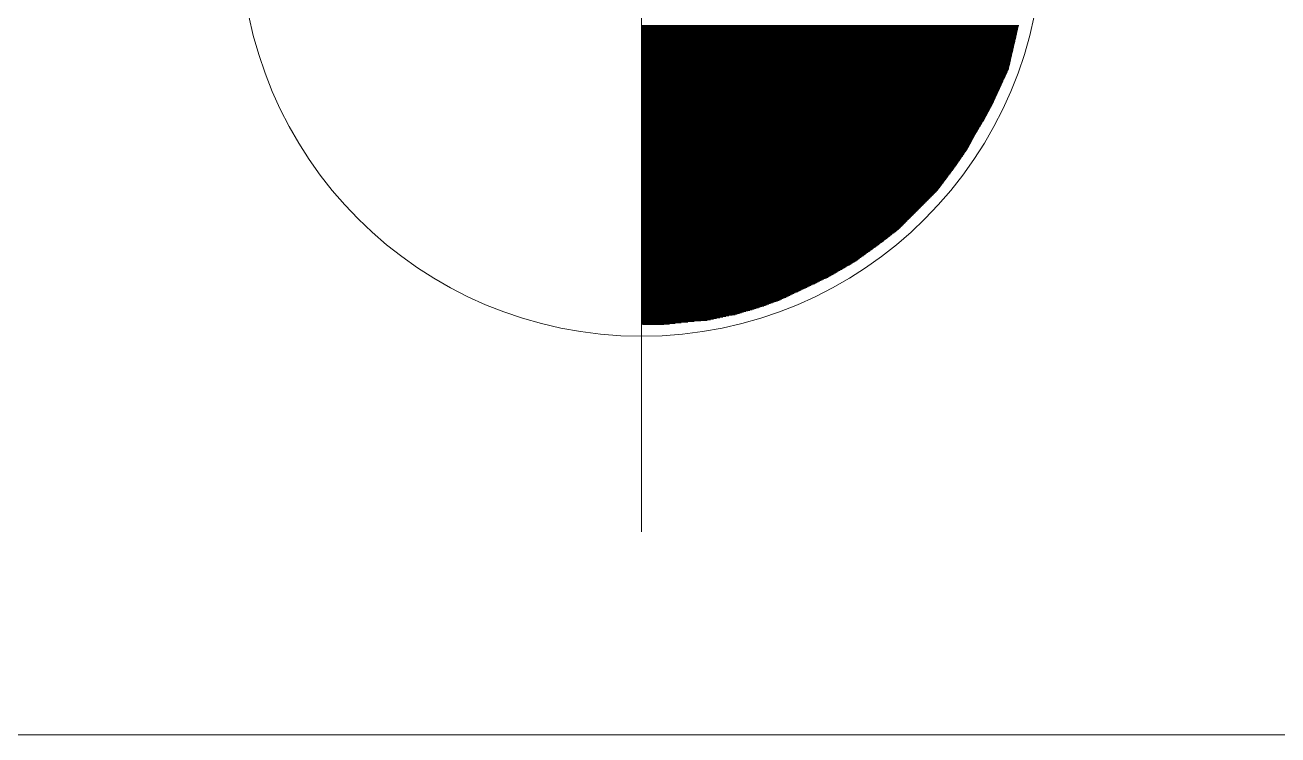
# Model space of a CAD drawing. Header units: millimetres. Extents: x 809 to 8159, y 33 to 4533.
# Drawn here: x 5448.65 to 5486.59, y 1641.82 to 1663.32 of the extents above; entities that cross this region are included whole.
import ezdxf

# ---------------------------------------------------------------- set-up
doc = ezdxf.new("R2010")
doc.units = ezdxf.units.MM
doc.layers.add('cevre kotlar', color=6, linetype='Continuous', lineweight=0)
doc.layers.add('MERDIVEN', color=4, linetype='Continuous', lineweight=0)

# ---------------------------------------------------------------- blocks, each defined once
blk = doc.blocks.new('K_K')
at = {"layer": 'cevre kotlar', "color": 2, "lineweight": 0}
for p, q in [((-0.0088, 0.0012), (-0.0088, -0.7359)), ((-0.0088, -0.1101), (0.4573, -0.1101)), ((-0.0088, -0.1108), (0.4571, -0.1108)), ((-0.0088, -0.1116), (0.457, -0.1116)), ((-0.0088, -0.1124), (0.4568, -0.1124)), ((-0.0088, -0.1131), (0.4566, -0.1131)), ((-0.0088, -0.1139), (0.4564, -0.1139)), ((-0.0088, -0.1147), (0.4563, -0.1147)), ((-0.0088, -0.1154), (0.4561, -0.1154)), ((-0.0088, -0.1162), (0.4559, -0.1162)), ((-0.0088, -0.117), (0.4558, -0.117)), ((-0.0088, -0.1177), (0.4556, -0.1177)), ((-0.0088, -0.1185), (0.4554, -0.1185)), ((-0.0088, -0.1193), (0.4552, -0.1193)), ((-0.0088, -0.12), (0.4551, -0.12)), ((-0.0088, -0.1208), (0.4549, -0.1208)), ((-0.0088, -0.1216), (0.4547, -0.1216)), ((-0.0088, -0.1223), (0.4545, -0.1223)), ((-0.0088, -0.1231), (0.4543, -0.1231)), ((-0.0088, -0.1239), (0.4542, -0.1239)), ((-0.0088, -0.1247), (0.454, -0.1247)), ((-0.0088, -0.1254), (0.4538, -0.1254)), ((-0.0088, -0.1262), (0.4536, -0.1262)), ((-0.0088, -0.127), (0.4535, -0.127)), ((-0.0088, -0.1277), (0.4533, -0.1277)), ((-0.0088, -0.1285), (0.4531, -0.1285)), ((-0.0088, -0.1293), (0.4529, -0.1293)), ((-0.0088, -0.13), (0.4528, -0.13)), ((-0.0088, -0.1308), (0.4526, -0.1308)), ((-0.0088, -0.1316), (0.4524, -0.1316)), ((-0.0088, -0.1323), (0.4522, -0.1323)), ((-0.0088, -0.1331), (0.452, -0.1331)), ((-0.0088, -0.1339), (0.4519, -0.1339)), ((-0.0088, -0.1346), (0.4517, -0.1346)), ((-0.0088, -0.1354), (0.4515, -0.1354)), ((-0.0088, -0.1362), (0.4513, -0.1362)), ((-0.0088, -0.1369), (0.4512, -0.1369)), ((-0.0088, -0.1377), (0.451, -0.1377)), ((-0.0088, -0.1385), (0.4508, -0.1385)), ((-0.0088, -0.1392), (0.4506, -0.1392)), ((-0.0088, -0.14), (0.4505, -0.14)), ((-0.0088, -0.1408), (0.4503, -0.1408)), ((-0.0088, -0.1415), (0.4501, -0.1415)), ((-0.0088, -0.1423), (0.4499, -0.1423)), ((-0.0088, -0.1431), (0.4497, -0.1431)), ((-0.0088, -0.1438), (0.4496, -0.1438)), ((-0.0088, -0.1446), (0.4494, -0.1446)), ((-0.0088, -0.1454), (0.4492, -0.1454)), ((-0.0088, -0.1461), (0.449, -0.1461)), ((-0.0088, -0.1469), (0.4489, -0.1469)), ((-0.0088, -0.1477), (0.4487, -0.1477)), ((-0.0088, -0.1484), (0.4485, -0.1484)), ((-0.0088, -0.1492), (0.4483, -0.1492)), ((-0.0088, -0.15), (0.4482, -0.15)), ((-0.0088, -0.1507), (0.448, -0.1507)), ((-0.0088, -0.1515), (0.4478, -0.1515)), ((-0.0088, -0.1523), (0.4476, -0.1523)), ((-0.0088, -0.153), (0.4474, -0.153)), ((-0.0088, -0.1538), (0.4473, -0.1538)), ((-0.0088, -0.1546), (0.4471, -0.1546)), ((-0.0088, -0.1553), (0.4469, -0.1553)), ((-0.0088, -0.1561), (0.4467, -0.1561)), ((-0.0088, -0.1569), (0.4466, -0.1569)), ((-0.0088, -0.1576), (0.4464, -0.1576)), ((-0.0088, -0.1584), (0.4462, -0.1584)), ((-0.0088, -0.1592), (0.446, -0.1592)), ((-0.0088, -0.1599), (0.4458, -0.1599)), ((-0.0088, -0.1607), (0.4457, -0.1607)), ((-0.0088, -0.1615), (0.4455, -0.1615)), ((-0.0088, -0.1622), (0.4453, -0.1622)), ((-0.0088, -0.163), (0.4451, -0.163)), ((-0.0088, -0.1638), (0.445, -0.1638)), ((-0.0088, -0.1646), (0.4447, -0.1646)), ((-0.0088, -0.1653), (0.4443, -0.1653)), ((-0.0088, -0.1661), (0.444, -0.1661)), ((-0.0088, -0.1669), (0.4436, -0.1669)), ((-0.0088, -0.1676), (0.4433, -0.1676)), ((-0.0088, -0.1684), (0.4429, -0.1684)), ((-0.0088, -0.1692), (0.4426, -0.1692)), ((-0.0088, -0.1699), (0.4422, -0.1699)), ((-0.0088, -0.1707), (0.4419, -0.1707)), ((-0.0088, -0.1715), (0.4415, -0.1715)), ((-0.0088, -0.1722), (0.4412, -0.1722)), ((-0.0088, -0.173), (0.4408, -0.173)), ((-0.0088, -0.1738), (0.4405, -0.1738)), ((-0.0088, -0.1745), (0.4401, -0.1745)), ((-0.0088, -0.1753), (0.4398, -0.1753)), ((-0.0088, -0.1761), (0.4394, -0.1761)), ((-0.0088, -0.1768), (0.439, -0.1768)), ((-0.0088, -0.1776), (0.4387, -0.1776)), ((-0.0088, -0.1784), (0.4383, -0.1784)), ((-0.0088, -0.1791), (0.438, -0.1791)), ((-0.0088, -0.1799), (0.4376, -0.1799)), ((-0.0088, -0.1807), (0.4373, -0.1807)), ((-0.0088, -0.1814), (0.4369, -0.1814)), ((-0.0088, -0.1822), (0.4366, -0.1822)), ((-0.0088, -0.183), (0.4362, -0.183)), ((-0.0088, -0.1837), (0.4359, -0.1837)), ((-0.0088, -0.1845), (0.4355, -0.1845)), ((-0.0088, -0.1853), (0.4352, -0.1853)), ((-0.0088, -0.186), (0.4348, -0.186)), ((-0.0088, -0.1868), (0.4345, -0.1868)), ((-0.0088, -0.1876), (0.4341, -0.1876)), ((-0.0088, -0.1883), (0.4338, -0.1883)), ((-0.0088, -0.1891), (0.4334, -0.1891)), ((-0.0088, -0.1899), (0.4331, -0.1899)), ((-0.0088, -0.1906), (0.4327, -0.1906)), ((-0.0088, -0.1914), (0.4324, -0.1914)), ((-0.0088, -0.1922), (0.432, -0.1922)), ((-0.0088, -0.1929), (0.4317, -0.1929)), ((-0.0088, -0.1937), (0.4313, -0.1937)), ((-0.0088, -0.1945), (0.431, -0.1945)), ((-0.0088, -0.1952), (0.4306, -0.1952)), ((-0.0088, -0.196), (0.4303, -0.196)), ((-0.0088, -0.1968), (0.4299, -0.1968)), ((-0.0088, -0.1975), (0.4296, -0.1975)), ((-0.0088, -0.1983), (0.4292, -0.1983)), ((-0.0088, -0.1991), (0.4288, -0.1991)), ((-0.0088, -0.1998), (0.4285, -0.1998)), ((-0.0088, -0.2006), (0.4281, -0.2006)), ((-0.0088, -0.2014), (0.4278, -0.2014)), ((-0.0088, -0.2022), (0.4274, -0.2022)), ((-0.0088, -0.2029), (0.4271, -0.2029)), ((-0.0088, -0.2037), (0.4267, -0.2037)), ((-0.0088, -0.2045), (0.4264, -0.2045)), ((-0.0088, -0.2052), (0.426, -0.2052)), ((-0.0088, -0.206), (0.4256, -0.206)), ((-0.0088, -0.2068), (0.4252, -0.2068)), ((-0.0088, -0.2075), (0.4248, -0.2075)), ((-0.0088, -0.2083), (0.4244, -0.2083)), ((-0.0088, -0.2091), (0.424, -0.2091)), ((-0.0088, -0.2098), (0.4236, -0.2098)), ((-0.0088, -0.2106), (0.4232, -0.2106)), ((-0.0088, -0.2114), (0.4227, -0.2114)), ((-0.0088, -0.2121), (0.4223, -0.2121)), ((-0.0088, -0.2129), (0.4219, -0.2129)), ((-0.0088, -0.2137), (0.4215, -0.2137)), ((-0.0088, -0.2144), (0.4211, -0.2144)), ((-0.0088, -0.2152), (0.4207, -0.2152)), ((-0.0088, -0.216), (0.4203, -0.216)), ((-0.0088, -0.2167), (0.4199, -0.2167)), ((-0.0088, -0.2175), (0.4194, -0.2175)), ((-0.0088, -0.2183), (0.419, -0.2183)), ((-0.0088, -0.219), (0.4186, -0.219)), ((-0.0088, -0.2198), (0.4182, -0.2198)), ((-0.0088, -0.2206), (0.4178, -0.2206)), ((-0.0088, -0.2213), (0.4174, -0.2213)), ((-0.0088, -0.2221), (0.417, -0.2221)), ((-0.0088, -0.2229), (0.4166, -0.2229)), ((-0.0088, -0.2236), (0.4161, -0.2236)), ((-0.0088, -0.2244), (0.4157, -0.2244)), ((-0.0088, -0.2252), (0.4153, -0.2252)), ((-0.0088, -0.2259), (0.4149, -0.2259)), ((-0.0088, -0.2267), (0.4145, -0.2267)), ((-0.0088, -0.2275), (0.4141, -0.2275)), ((-0.0088, -0.2282), (0.4136, -0.2282)), ((-0.0088, -0.229), (0.4132, -0.229)), ((-0.0088, -0.2298), (0.4127, -0.2298)), ((-0.0088, -0.2305), (0.4123, -0.2305)), ((-0.0088, -0.2313), (0.4118, -0.2313)), ((-0.0088, -0.2321), (0.4113, -0.2321)), ((-0.0088, -0.2328), (0.4109, -0.2328)), ((-0.0088, -0.2336), (0.4104, -0.2336)), ((-0.0088, -0.2344), (0.41, -0.2344)), ((-0.0088, -0.2351), (0.4095, -0.2351)), ((-0.0088, -0.2359), (0.409, -0.2359)), ((-0.0088, -0.2367), (0.4086, -0.2367)), ((-0.0088, -0.2374), (0.4081, -0.2374)), ((-0.0088, -0.2382), (0.4077, -0.2382)), ((-0.0088, -0.239), (0.4072, -0.239)), ((-0.0088, -0.2398), (0.4067, -0.2398)), ((-0.0088, -0.2405), (0.4063, -0.2405)), ((-0.0088, -0.2413), (0.4058, -0.2413)), ((-0.0088, -0.2421), (0.4054, -0.2421)), ((-0.0088, -0.2428), (0.4049, -0.2428)), ((-0.0088, -0.2436), (0.4044, -0.2436)), ((-0.0088, -0.2444), (0.404, -0.2444)), ((-0.0088, -0.2451), (0.4035, -0.2451)), ((-0.0088, -0.2459), (0.4031, -0.2459)), ((-0.0088, -0.2467), (0.4027, -0.2467)), ((-0.0088, -0.2474), (0.4023, -0.2474)), ((-0.0088, -0.2482), (0.4018, -0.2482)), ((-0.0088, -0.249), (0.4014, -0.249)), ((-0.0088, -0.2497), (0.401, -0.2497)), ((-0.0088, -0.2505), (0.4006, -0.2505)), ((-0.0088, -0.2513), (0.4002, -0.2513)), ((-0.0088, -0.252), (0.3997, -0.252)), ((-0.0088, -0.2528), (0.3993, -0.2528)), ((-0.0088, -0.2536), (0.3989, -0.2536)), ((-0.0088, -0.2543), (0.3985, -0.2543)), ((-0.0088, -0.2551), (0.3981, -0.2551)), ((-0.0088, -0.2559), (0.3976, -0.2559)), ((-0.0088, -0.2566), (0.3972, -0.2566)), ((-0.0088, -0.2574), (0.3968, -0.2574)), ((-0.0088, -0.2582), (0.3964, -0.2582)), ((-0.0088, -0.2589), (0.396, -0.2589)), ((-0.0088, -0.2597), (0.3956, -0.2597)), ((-0.0088, -0.2605), (0.3951, -0.2605)), ((-0.0088, -0.2612), (0.3947, -0.2612)), ((-0.0088, -0.262), (0.3943, -0.262)), ((-0.0088, -0.2628), (0.3939, -0.2628)), ((-0.0088, -0.2635), (0.3935, -0.2635)), ((-0.0088, -0.2643), (0.393, -0.2643)), ((-0.0088, -0.2651), (0.3925, -0.2651)), ((-0.0088, -0.2658), (0.392, -0.2658)), ((-0.0088, -0.2666), (0.3914, -0.2666)), ((-0.0088, -0.2674), (0.3909, -0.2674)), ((-0.0088, -0.2681), (0.3904, -0.2681)), ((-0.0088, -0.2689), (0.3898, -0.2689)), ((-0.0088, -0.2697), (0.3893, -0.2697)), ((-0.0088, -0.2704), (0.3888, -0.2704)), ((-0.0088, -0.2712), (0.3882, -0.2712)), ((-0.0088, -0.272), (0.3877, -0.272)), ((-0.0088, -0.2727), (0.3872, -0.2727)), ((-0.0088, -0.2735), (0.3866, -0.2735)), ((-0.0088, -0.2743), (0.3861, -0.2743)), ((-0.0088, -0.275), (0.3856, -0.275)), ((-0.0088, -0.2758), (0.385, -0.2758)), ((-0.0088, -0.2766), (0.3845, -0.2766)), ((-0.0088, -0.2774), (0.384, -0.2774)), ((-0.0088, -0.2781), (0.3835, -0.2781)), ((-0.0088, -0.2789), (0.3829, -0.2789)), ((-0.0088, -0.2797), (0.3824, -0.2797)), ((-0.0088, -0.2804), (0.3819, -0.2804)), ((-0.0088, -0.2812), (0.3813, -0.2812)), ((-0.0088, -0.282), (0.3808, -0.282)), ((-0.0088, -0.2827), (0.3803, -0.2827)), ((-0.0088, -0.2835), (0.3797, -0.2835)), ((-0.0088, -0.2843), (0.3792, -0.2843)), ((-0.0088, -0.285), (0.3787, -0.285)), ((-0.0088, -0.2858), (0.3781, -0.2858)), ((-0.0088, -0.2866), (0.3776, -0.2866)), ((-0.0088, -0.2873), (0.377, -0.2873)), ((-0.0088, -0.2881), (0.3765, -0.2881)), ((-0.0088, -0.2889), (0.3759, -0.2889)), ((-0.0088, -0.2896), (0.3753, -0.2896)), ((-0.0088, -0.2904), (0.3747, -0.2904)), ((-0.0088, -0.2912), (0.3742, -0.2912)), ((-0.0088, -0.2919), (0.3736, -0.2919)), ((-0.0088, -0.2927), (0.373, -0.2927)), ((-0.0088, -0.2935), (0.3724, -0.2935)), ((-0.0088, -0.2942), (0.3719, -0.2942)), ((-0.0088, -0.295), (0.3713, -0.295)), ((-0.0088, -0.2958), (0.3707, -0.2958)), ((-0.0088, -0.2965), (0.3701, -0.2965)), ((-0.0088, -0.2973), (0.3696, -0.2973)), ((-0.0088, -0.2981), (0.369, -0.2981)), ((-0.0088, -0.2988), (0.3684, -0.2988)), ((-0.0088, -0.2996), (0.3678, -0.2996)), ((-0.0088, -0.3004), (0.3673, -0.3004)), ((-0.0088, -0.3011), (0.3667, -0.3011)), ((-0.0088, -0.3019), (0.3661, -0.3019)), ((-0.0088, -0.3027), (0.3655, -0.3027)), ((-0.0088, -0.3034), (0.3649, -0.3034)), ((-0.0088, -0.3042), (0.3644, -0.3042)), ((-0.0088, -0.305), (0.3638, -0.305)), ((-0.0088, -0.3057), (0.3632, -0.3057)), ((-0.0088, -0.3065), (0.3626, -0.3065)), ((-0.0088, -0.3073), (0.3621, -0.3073)), ((-0.0088, -0.308), (0.3615, -0.308)), ((-0.0088, -0.3088), (0.3609, -0.3088)), ((-0.0088, -0.3096), (0.3603, -0.3096)), ((-0.0088, -0.3103), (0.3598, -0.3103)), ((-0.0088, -0.3111), (0.3592, -0.3111)), ((-0.0088, -0.3119), (0.3586, -0.3119)), ((-0.0088, -0.3126), (0.358, -0.3126)), ((-0.0088, -0.3134), (0.3575, -0.3134)), ((-0.0088, -0.3142), (0.3569, -0.3142)), ((-0.0088, -0.315), (0.3561, -0.315)), ((-0.0088, -0.3157), (0.3553, -0.3157)), ((-0.0088, -0.3165), (0.3546, -0.3165)), ((-0.0088, -0.3173), (0.3538, -0.3173)), ((-0.0088, -0.318), (0.353, -0.318)), ((-0.0088, -0.3188), (0.3523, -0.3188)), ((-0.0088, -0.3196), (0.3515, -0.3196)), ((-0.0088, -0.3203), (0.3507, -0.3203)), ((-0.0088, -0.3211), (0.35, -0.3211)), ((-0.0088, -0.3219), (0.3492, -0.3219)), ((-0.0088, -0.3226), (0.3484, -0.3226)), ((-0.0088, -0.3234), (0.3477, -0.3234)), ((-0.0088, -0.3242), (0.3469, -0.3242)), ((-0.0088, -0.3249), (0.3461, -0.3249)), ((-0.0088, -0.3257), (0.3454, -0.3257)), ((-0.0088, -0.3265), (0.3446, -0.3265)), ((-0.0088, -0.3272), (0.3438, -0.3272)), ((-0.0088, -0.328), (0.3431, -0.328)), ((-0.0088, -0.3288), (0.3423, -0.3288)), ((-0.0088, -0.3295), (0.3415, -0.3295)), ((-0.0088, -0.3303), (0.3408, -0.3303)), ((-0.0088, -0.3311), (0.34, -0.3311)), ((-0.0088, -0.3318), (0.3392, -0.3318)), ((-0.0088, -0.3326), (0.3385, -0.3326)), ((-0.0088, -0.3334), (0.3377, -0.3334)), ((-0.0088, -0.3341), (0.3369, -0.3341)), ((-0.0088, -0.3349), (0.3362, -0.3349)), ((-0.0088, -0.3357), (0.3354, -0.3357)), ((-0.0088, -0.3364), (0.3346, -0.3364)), ((-0.0088, -0.3372), (0.3339, -0.3372)), ((-0.0088, -0.338), (0.3331, -0.338)), ((-0.0088, -0.3387), (0.3323, -0.3387)), ((-0.0088, -0.3395), (0.3316, -0.3395)), ((-0.0088, -0.3403), (0.3308, -0.3403)), ((-0.0088, -0.341), (0.33, -0.341)), ((-0.0088, -0.3418), (0.3293, -0.3418)), ((-0.0088, -0.3426), (0.3285, -0.3426)), ((-0.0088, -0.3433), (0.3277, -0.3433)), ((-0.0088, -0.3441), (0.327, -0.3441)), ((-0.0088, -0.3449), (0.3262, -0.3449)), ((-0.0088, -0.3456), (0.3254, -0.3456)), ((-0.0088, -0.3464), (0.3247, -0.3464)), ((-0.0088, -0.3472), (0.3239, -0.3472)), ((-0.0088, -0.3479), (0.3231, -0.3479)), ((-0.0088, -0.3487), (0.3223, -0.3487)), ((-0.0088, -0.3495), (0.3216, -0.3495)), ((-0.0088, -0.3502), (0.3208, -0.3502)), ((-0.0088, -0.351), (0.32, -0.351)), ((-0.0088, -0.3518), (0.3193, -0.3518)), ((-0.0088, -0.3525), (0.3185, -0.3525)), ((-0.0088, -0.3533), (0.3177, -0.3533)), ((-0.0088, -0.3541), (0.317, -0.3541)), ((-0.0088, -0.3549), (0.3162, -0.3549)), ((-0.0088, -0.3556), (0.3154, -0.3556)), ((-0.0088, -0.3564), (0.3147, -0.3564)), ((-0.0088, -0.3572), (0.3139, -0.3572)), ((-0.0088, -0.3579), (0.3131, -0.3579)), ((-0.0088, -0.3587), (0.3124, -0.3587)), ((-0.0088, -0.3595), (0.3116, -0.3595)), ((-0.0088, -0.3602), (0.3108, -0.3602)), ((-0.0088, -0.361), (0.3101, -0.361)), ((-0.0088, -0.3618), (0.3093, -0.3618)), ((-0.0088, -0.3625), (0.3085, -0.3625)), ((-0.0088, -0.3633), (0.3075, -0.3633)), ((-0.0088, -0.3641), (0.3065, -0.3641)), ((-0.0088, -0.3648), (0.3055, -0.3648)), ((-0.0088, -0.3656), (0.3045, -0.3656)), ((-0.0088, -0.3664), (0.3035, -0.3664)), ((-0.0088, -0.3671), (0.3025, -0.3671)), ((-0.0088, -0.3679), (0.3015, -0.3679)), ((-0.0088, -0.3687), (0.3005, -0.3687)), ((-0.0088, -0.3694), (0.2995, -0.3694)), ((-0.0088, -0.3702), (0.2985, -0.3702)), ((-0.0088, -0.371), (0.2975, -0.371)), ((-0.0088, -0.3717), (0.2965, -0.3717)), ((-0.0088, -0.3725), (0.2955, -0.3725)), ((-0.0088, -0.3733), (0.2945, -0.3733)), ((-0.0088, -0.374), (0.2935, -0.374)), ((-0.0088, -0.3748), (0.2926, -0.3748)), ((-0.0088, -0.3756), (0.2916, -0.3756)), ((-0.0088, -0.3763), (0.2906, -0.3763)), ((-0.0088, -0.3771), (0.2896, -0.3771)), ((-0.0088, -0.3779), (0.2886, -0.3779)), ((-0.0088, -0.3786), (0.2876, -0.3786)), ((-0.0088, -0.3794), (0.2866, -0.3794)), ((-0.0088, -0.3802), (0.2855, -0.3802)), ((-0.0088, -0.3809), (0.2845, -0.3809)), ((-0.0088, -0.3817), (0.2834, -0.3817)), ((-0.0088, -0.3825), (0.2823, -0.3825)), ((-0.0088, -0.3832), (0.2813, -0.3832)), ((-0.0088, -0.384), (0.2802, -0.384)), ((-0.0088, -0.3848), (0.2792, -0.3848)), ((-0.0088, -0.3855), (0.2781, -0.3855)), ((-0.0088, -0.3863), (0.277, -0.3863)), ((-0.0088, -0.3871), (0.276, -0.3871)), ((-0.0088, -0.3878), (0.2749, -0.3878)), ((-0.0088, -0.3886), (0.2738, -0.3886)), ((-0.0088, -0.3894), (0.2728, -0.3894)), ((-0.0088, -0.3901), (0.2717, -0.3901)), ((-0.0088, -0.3909), (0.2707, -0.3909)), ((-0.0088, -0.3917), (0.2696, -0.3917)), ((-0.0088, -0.3925), (0.2685, -0.3925)), ((-0.0088, -0.3932), (0.2675, -0.3932)), ((-0.0088, -0.394), (0.2664, -0.394)), ((-0.0088, -0.3948), (0.2653, -0.3948)), ((-0.0088, -0.3955), (0.2643, -0.3955)), ((-0.0088, -0.3963), (0.2632, -0.3963)), ((-0.0088, -0.3971), (0.2622, -0.3971)), ((-0.0088, -0.3978), (0.2611, -0.3978)), ((-0.0088, -0.3986), (0.26, -0.3986)), ((-0.0088, -0.3994), (0.259, -0.3994)), ((-0.0088, -0.4001), (0.2579, -0.4001)), ((-0.0088, -0.4009), (0.2568, -0.4009)), ((-0.0088, -0.4017), (0.2558, -0.4017)), ((-0.0088, -0.4024), (0.2546, -0.4024)), ((-0.0088, -0.4032), (0.2533, -0.4032)), ((-0.0088, -0.404), (0.252, -0.404)), ((-0.0088, -0.4047), (0.2506, -0.4047)), ((-0.0088, -0.4055), (0.2493, -0.4055)), ((-0.0088, -0.4063), (0.248, -0.4063)), ((-0.0088, -0.407), (0.2467, -0.407)), ((-0.0088, -0.4078), (0.2453, -0.4078)), ((-0.0088, -0.4086), (0.244, -0.4086)), ((-0.0088, -0.4093), (0.2427, -0.4093)), ((-0.0088, -0.4101), (0.2414, -0.4101)), ((-0.0088, -0.4109), (0.24, -0.4109)), ((-0.0088, -0.4116), (0.2387, -0.4116)), ((-0.0088, -0.4124), (0.2374, -0.4124)), ((-0.0088, -0.4132), (0.2361, -0.4132)), ((-0.0088, -0.4139), (0.2347, -0.4139)), ((-0.0088, -0.4147), (0.2334, -0.4147)), ((-0.0088, -0.4155), (0.2321, -0.4155)), ((-0.0088, -0.4162), (0.2308, -0.4162)), ((-0.0088, -0.417), (0.2294, -0.417)), ((-0.0088, -0.4178), (0.2281, -0.4178)), ((-0.0088, -0.4185), (0.2268, -0.4185)), ((-0.0088, -0.4193), (0.2254, -0.4193)), ((-0.0088, -0.4201), (0.2241, -0.4201)), ((-0.0088, -0.4208), (0.2228, -0.4208)), ((-0.0088, -0.4216), (0.2213, -0.4216)), ((-0.0088, -0.4224), (0.2197, -0.4224)), ((-0.0088, -0.4231), (0.2181, -0.4231)), ((-0.0088, -0.4239), (0.2164, -0.4239)), ((-0.0088, -0.4247), (0.2148, -0.4247)), ((-0.0088, -0.4254), (0.2132, -0.4254)), ((-0.0088, -0.4262), (0.2116, -0.4262)), ((-0.0088, -0.427), (0.21, -0.427)), ((-0.0088, -0.4277), (0.2084, -0.4277)), ((-0.0088, -0.4285), (0.2068, -0.4285)), ((-0.0088, -0.4293), (0.2052, -0.4293)), ((-0.0088, -0.4301), (0.2036, -0.4301)), ((-0.0088, -0.4308), (0.2019, -0.4308)), ((-0.0088, -0.4316), (0.2003, -0.4316)), ((-0.0088, -0.4324), (0.1987, -0.4324)), ((-0.0088, -0.4331), (0.1971, -0.4331)), ((-0.0088, -0.4339), (0.1955, -0.4339)), ((-0.0088, -0.4347), (0.1939, -0.4347)), ((-0.0088, -0.4354), (0.1923, -0.4354)), ((-0.0088, -0.4362), (0.1907, -0.4362)), ((-0.0088, -0.437), (0.189, -0.437)), ((-0.0088, -0.4377), (0.1874, -0.4377)), ((-0.0088, -0.4385), (0.1858, -0.4385)), ((-0.0088, -0.4393), (0.1842, -0.4393)), ((-0.0088, -0.44), (0.1825, -0.44)), ((-0.0088, -0.4408), (0.1809, -0.4408)), ((-0.0088, -0.4416), (0.1792, -0.4416)), ((-0.0088, -0.4423), (0.1776, -0.4423)), ((-0.0088, -0.4431), (0.176, -0.4431)), ((-0.0088, -0.4439), (0.1743, -0.4439)), ((-0.0088, -0.4446), (0.1727, -0.4446)), ((-0.0088, -0.4454), (0.171, -0.4454)), ((-0.0088, -0.4462), (0.1694, -0.4462)), ((-0.0088, -0.4469), (0.1677, -0.4469)), ((-0.0088, -0.4477), (0.1661, -0.4477)), ((-0.0088, -0.4485), (0.1644, -0.4485)), ((-0.0088, -0.4492), (0.1628, -0.4492)), ((-0.0088, -0.45), (0.1612, -0.45)), ((-0.0088, -0.4508), (0.1593, -0.4508)), ((-0.0088, -0.4515), (0.1571, -0.4515)), ((-0.0088, -0.4523), (0.155, -0.4523)), ((-0.0088, -0.4531), (0.1528, -0.4531)), ((-0.0088, -0.4538), (0.1507, -0.4538)), ((-0.0088, -0.4546), (0.1485, -0.4546)), ((-0.0088, -0.4554), (0.1464, -0.4554)), ((-0.0088, -0.4561), (0.1442, -0.4561)), ((-0.0088, -0.4569), (0.1421, -0.4569)), ((-0.0088, -0.4577), (0.1399, -0.4577)), ((-0.0088, -0.4584), (0.1378, -0.4584)), ((-0.0088, -0.4592), (0.1355, -0.4592)), ((-0.0088, -0.46), (0.1329, -0.46)), ((-0.0088, -0.4607), (0.1303, -0.4607)), ((-0.0088, -0.4615), (0.1277, -0.4615)), ((-0.0088, -0.4623), (0.1251, -0.4623)), ((-0.0088, -0.463), (0.1225, -0.463)), ((-0.0088, -0.4638), (0.1199, -0.4638)), ((-0.0088, -0.4646), (0.1173, -0.4646)), ((-0.0088, -0.4653), (0.1147, -0.4653)), ((-0.0088, -0.4661), (0.1121, -0.4661)), ((-0.0088, -0.4669), (0.1095, -0.4669)), ((-0.0088, -0.4677), (0.1068, -0.4677)), ((-0.0088, -0.4684), (0.103, -0.4684)), ((-0.0088, -0.4692), (0.0992, -0.4692)), ((-0.0088, -0.47), (0.0954, -0.47)), ((-0.0088, -0.4707), (0.0915, -0.4707)), ((-0.0088, -0.4715), (0.0877, -0.4715)), ((-0.0088, -0.4723), (0.0838, -0.4723)), ((-0.0088, -0.473), (0.08, -0.473)), ((-0.0088, -0.4738), (0.0762, -0.4738)), ((-0.0088, -0.4746), (0.0723, -0.4746)), ((-0.0088, -0.4753), (0.0643, -0.4753)), ((-0.0088, -0.4761), (0.0563, -0.4761)), ((-0.0088, -0.4769), (0.0482, -0.4769)), ((-0.0088, -0.4776), (0.0401, -0.4776)), ((-0.0088, -0.4784), (0.0326, -0.4784)), ((-0.0088, -0.4792), (0.0257, -0.4792)), ((-0.0073, -0.4799), (0.0188, -0.4799))]:
    blk.add_line(p, q, dxfattribs=at)
blk.add_circle((-0.0088, 0.0012), 0.4954, dxfattribs=at)

msp = doc.modelspace()

# ---------------------------------------------------------------- linework, layer by layer
at = {"layer": 'MERDIVEN', "elevation": 0}
msp.add_lwpolyline([(5546.852, 1996.062), (5546.852, 1641.825), (5336.852, 1641.825), (5336.852, 1969.062)], dxfattribs=at)

# ---------------------------------------------------------------- block references
at = {"layer": 'cevre kotlar', "xscale": 24.49999999999999, "yscale": 24.49999999999999, "zscale": 24.49999999999999, "rotation": 0.009778997462988104}
msp.add_blockref('K_K', (5467.537, 1666.005), dxfattribs=at)

doc.saveas('drawing.dxf')
